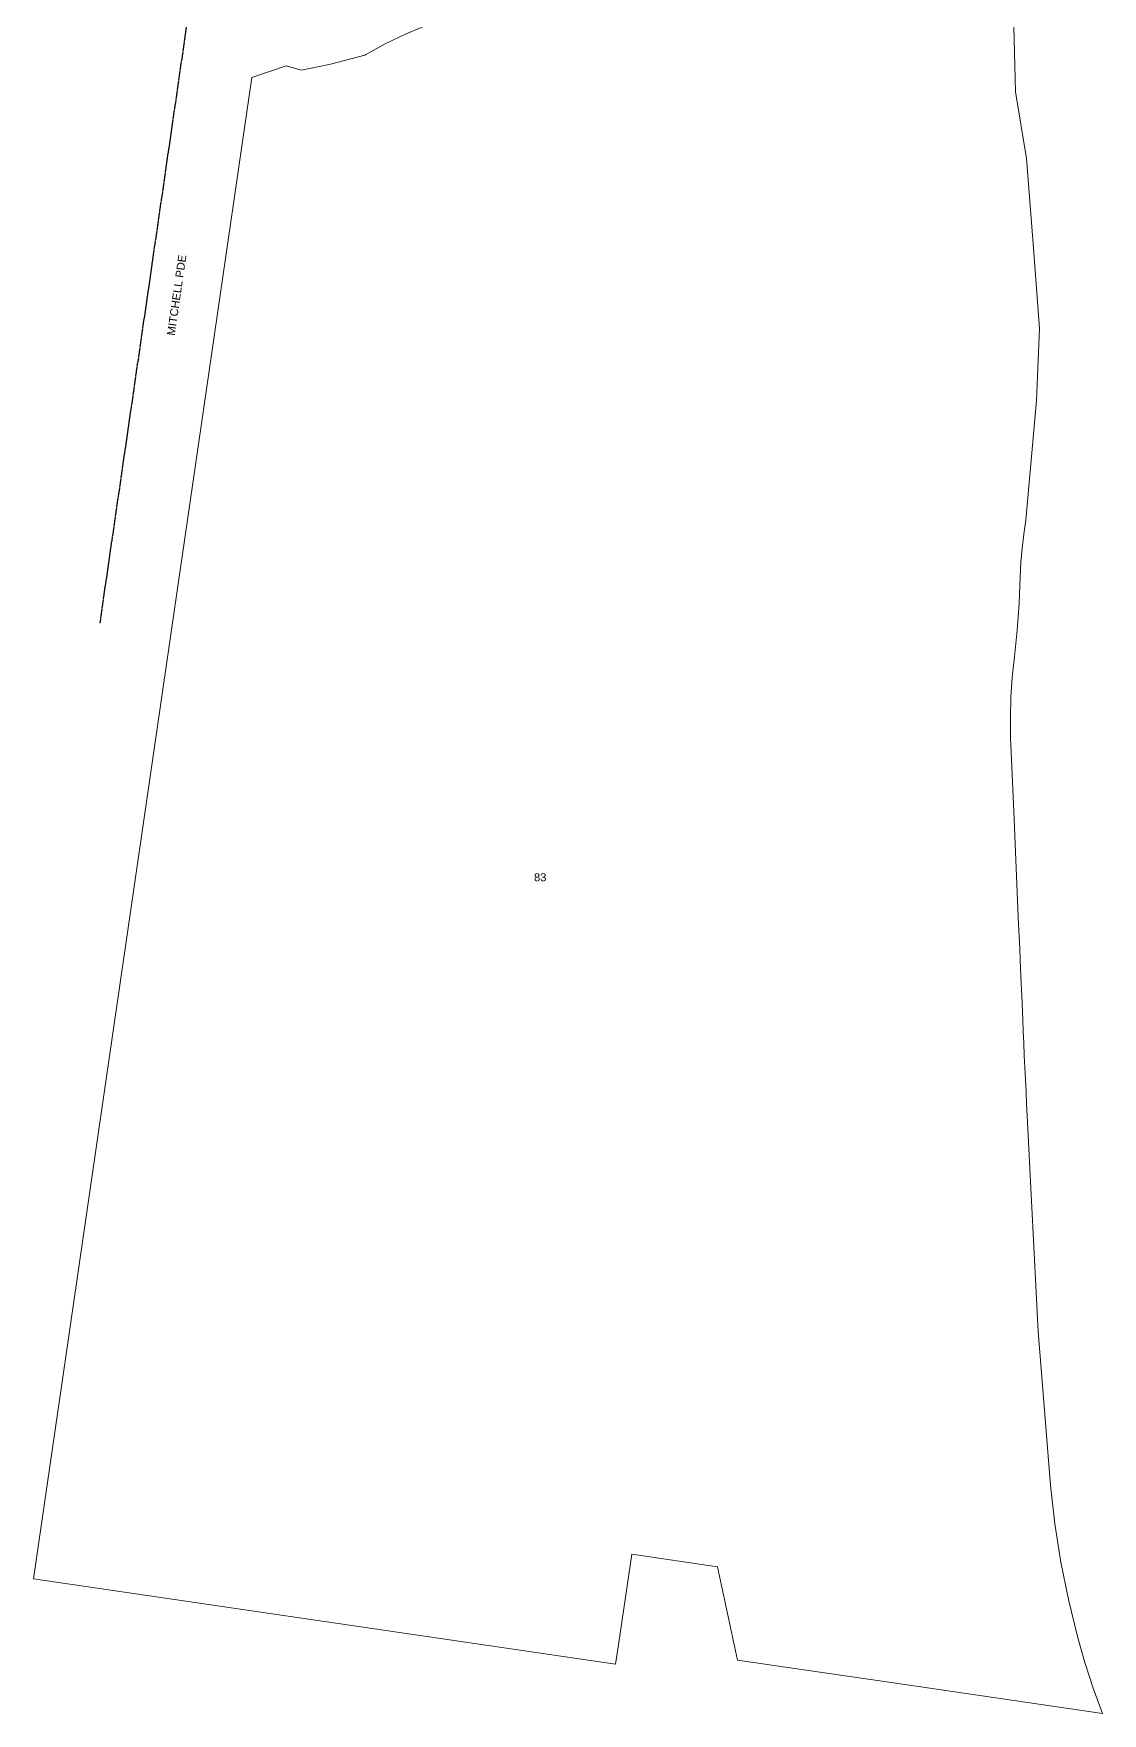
# Model space of a CAD drawing. Header units: metres. Extents: x 269214 to 271153, y 6086402 to 6088113.
# Drawn here: x 270267.4 to 270508, y 6086402 to 6086779.9 of the extents above; entities that cross this region are included whole.
import ezdxf

# ---------------------------------------------------------------- set-up
doc = ezdxf.new("R2010")
doc.units = ezdxf.units.M
doc.linetypes.add('Cable Exist OH', pattern=[1, 1, 0])
doc.layers.add('Cadastre Land Parcels_SP_EXT', color=9, linetype='Continuous', lineweight=5)
doc.layers.add('Cadastre Roads_SP_EXT', color=9, linetype='Continuous', lineweight=5)
doc.layers.add('Mains_HV_EXT', color=7, linetype='Continuous')
doc.styles.get("Standard").update_dxf_attribs({"font": 'arial.ttf'})

msp = doc.modelspace()

# ---------------------------------------------------------------- linework, layer by layer
at = {"layer": 'Cadastre Land Parcels_SP_EXT', "linetype": 'Continuous'}
msp.add_lwpolyline([(270357.69, 6086782.55), (270351.29, 6086779.81), (270346.53, 6086777.55), (270344.48, 6086776.48), (270342.45, 6086775.35), (270342.18, 6086775.2), (270341.92, 6086775.04), (270334.26, 6086772.99), (270327.72, 6086771.67), (270324.22, 6086772.63), (270316.49, 6086770.04), (270312.37, 6086741.7), (270267.4, 6086432.3), (270398.38, 6086413.1), (270399.1, 6086417.96), (270402.02, 6086437.86), (270421.32, 6086435.02), (270425.86, 6086414.02), (270441.25, 6086411.77), (270460.91, 6086408.9), (270507.96, 6086402.03), (270507.96, 6086402.03), (270505.86, 6086407.73), (270503.99, 6086413.5), (270502.33, 6086419.33), (270500.32, 6086427.67), (270498.63, 6086436.07), (270497.27, 6086444.68), (270496.25, 6086453.35), (270493.49, 6086487.97), (270490.99, 6086536.39), (270490.88, 6086539.13), (270490.77, 6086541.87), (270490.51, 6086547.32), (270490.38, 6086550.04), (270490.26, 6086552.77), (270490.14, 6086555.44), (270490.03, 6086558.12), (270489.8, 6086563.46), (270489.69, 6086566.13), (270489.45, 6086571.47), (270489.34, 6086574.15), (270489.1, 6086579.49), (270488.86, 6086584.83), (270488.78, 6086586.67), (270488.7, 6086588.51), (270488.63, 6086590.34), (270488.55, 6086592.18), (270488.39, 6086595.85), (270488.23, 6086599.53), (270488.15, 6086601.37), (270488.07, 6086603.2), (270487.29, 6086621.57), (270487.25, 6086626.11), (270487.38, 6086630.63), (270487.68, 6086635.15), (270488.14, 6086639.66), (270488.77, 6086645.66), (270489.21, 6086651.71), (270489.46, 6086657.79), (270489.6, 6086660.98), (270489.86, 6086664.16), (270490.25, 6086667.32), (270490.75, 6086670.47), (270493.15, 6086697.37), (270493.83, 6086713.51), (270492.43, 6086731.64), (270490.85, 6086751.75), (270488.38, 6086766.81), (270487.67, 6086796.22)], dxfattribs=at)
at = {"layer": 'Mains_HV_EXT', "linetype": 'Cable Exist OH'}
msp.add_lwpolyline([(270282.36, 6086647.28), (270293.31, 6086722.57), (270308.73, 6086828.8), (270315.77, 6086877.54), (270308.86, 6086898.31), (270309.38, 6086899.57), (270318.67, 6086922), (270325.51, 6086938.34), (270336.01, 6086964.12), (270355.49, 6086994.82)], dxfattribs=at)

# ---------------------------------------------------------------- texts
at = {"layer": 'Cadastre Land Parcels_SP_EXT'}
msp.add_text('83', height=1.8, dxfattribs=at).set_placement((270380.03, 6086589.2))
at = {"layer": 'Cadastre Roads_SP_EXT'}
msp.add_text('MITCHELL PDE', height=1.8, rotation=81.8155, dxfattribs=at).set_placement((270299.19, 6086711.87))

doc.saveas('drawing.dxf')
